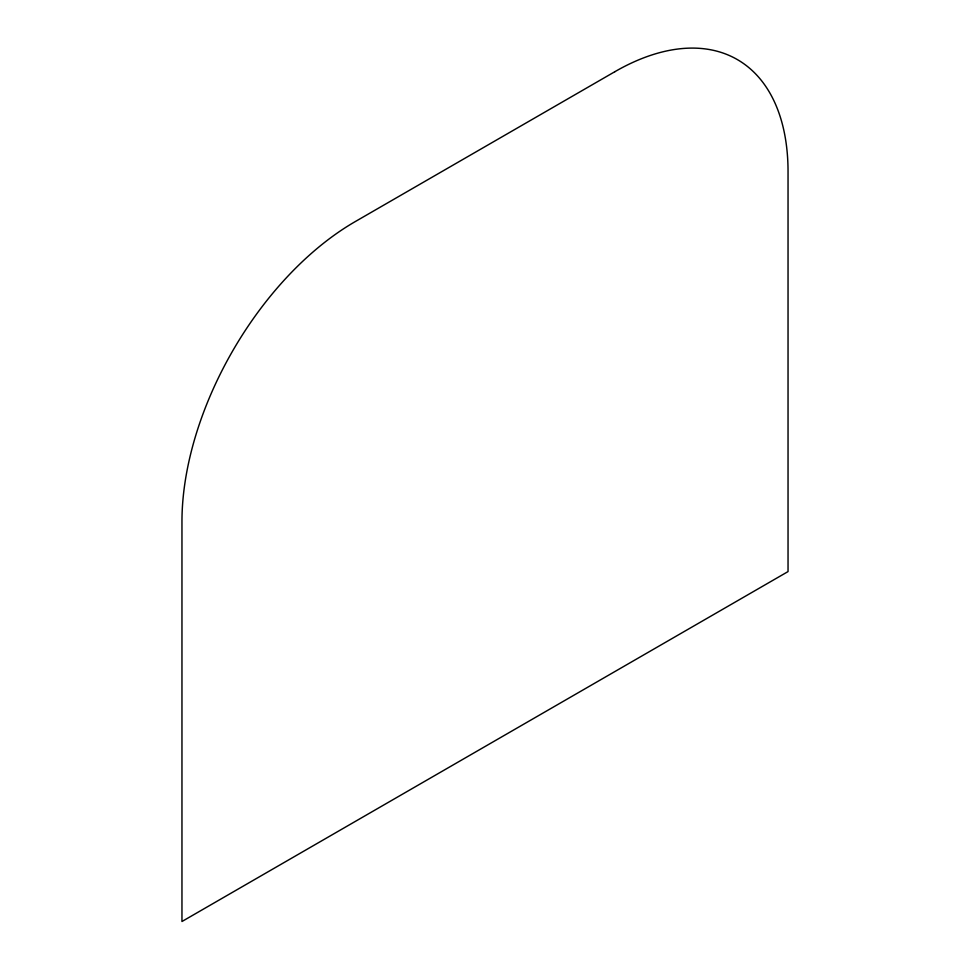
<?xml version="1.0" encoding="UTF-8"?>
<svg xmlns="http://www.w3.org/2000/svg" width="970" height="970" viewBox="0 0 970 970"><rect width="100%" height="100%" fill="white"/><g stroke="black" fill="none" stroke-linecap="round" stroke-linejoin="round"><path stroke-width="1.45" d="M614.871 71.695L355.129 221.657A244.889 141.39 -60 0 0 181.96 521.593L181.96 921.5L788.04 571.585L788.04 171.678A244.889 141.39 -60 0 0 614.871 71.695"/></g></svg>
